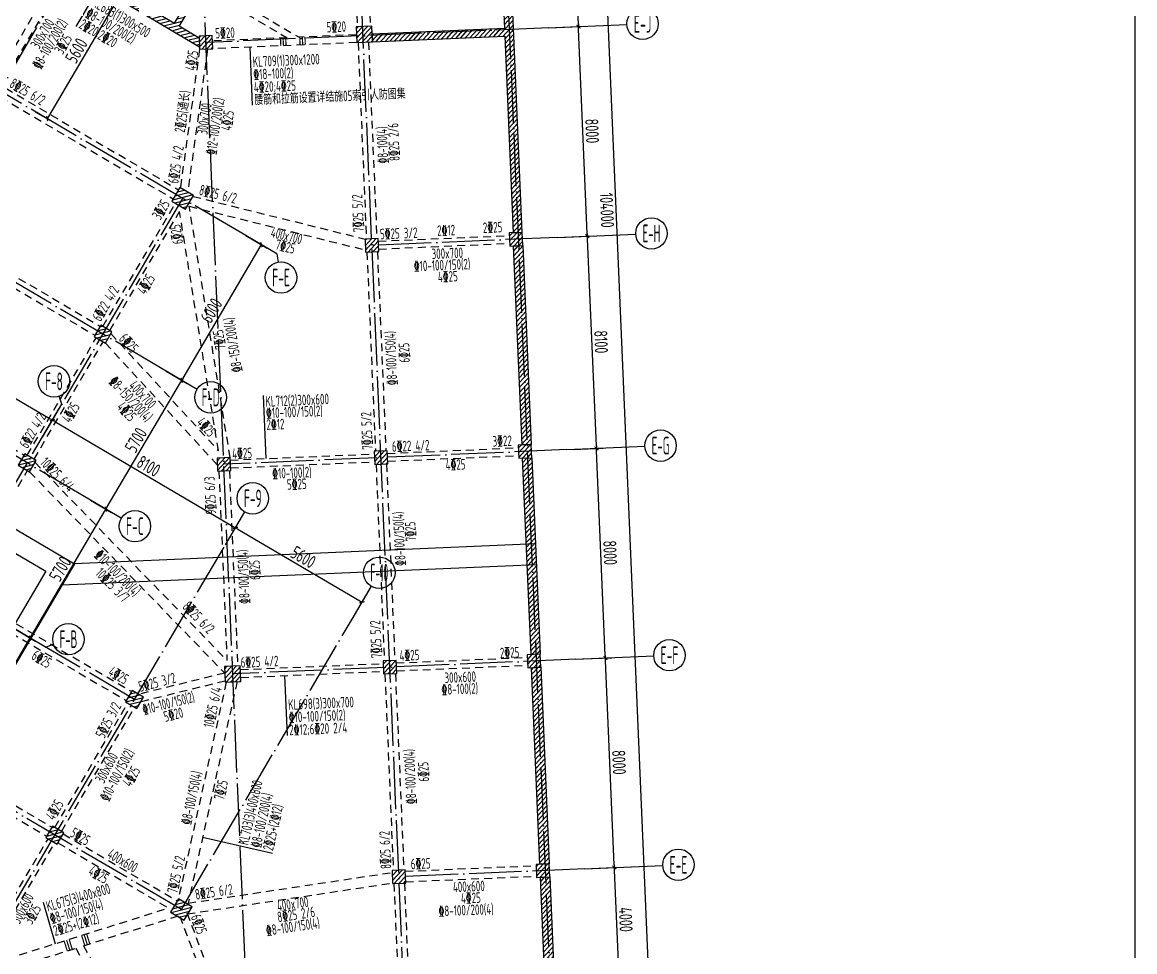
# Model space of a CAD drawing. Header units: millimetres. Extents: x 64473 to 386235, y 427387 to 703525.
# Drawn here: x 343792 to 386235, y 548399 to 583845 of the extents above; entities that cross this region are included whole.
import ezdxf
from ezdxf.enums import TextEntityAlignment as Align

# ---------------------------------------------------------------- set-up
doc = ezdxf.new("R2010")
doc.units = ezdxf.units.MM
doc.header["$LTSCALE"] = 100
doc.header["$PDMODE"] = 35
doc.header["$PDSIZE"] = 200
doc.linetypes.add('3', pattern=[5, 3, -2])
doc.linetypes.add('DOTE', pattern=[2.42, 2, -0.2, 0.02, -0.2])
for name, color, linetype in [('B-TEXT', 7, 'Continuous'), ('COLU', 7, 'Continuous'), ('h斜线-墙', 7, 'Continuous'), ('h斜线-柱', 7, 'Continuous'), ('L-AXIS', 3, 'Continuous'), ('L-dote', 253, 'DOTE'), ('L-箍筋', 1, 'Continuous'), ('WALL', 3, 'Continuous'), ('垂直标注', 31, 'Continuous'), ('垂直钢筋', 27, 'Continuous'), ('梁虚线', 4, '3'), ('水平标注', 2, 'Continuous'), ('水平钢筋', 30, 'Continuous')]:
    doc.layers.add(name, color=color, linetype=linetype)
doc.styles.add('_TCH_AXIS', font='tssdeng.shx', dxfattribs={"width": 0.7, "bigfont": 'tssdchn.shx'})
doc.styles.add('COMPLEX', font='tssdeng.shx', dxfattribs={"width": 0.7, "bigfont": 'tssdchn.shx'})
doc.styles.get("Standard").update_dxf_attribs({"font": 'tssdeng.shx', "width": 0.7, "bigfont": 'tssdchn.shx'})
doc.styles.add('TSSD_Dimension', font='Tssdeng.shx', dxfattribs={"width": 0.7, "bigfont": 'tssdchn.shx'})
doc.dimstyles.new('TSSD_100_100$0', dxfattribs={"dimtxt": 300, "dimasz": 100, "dimexe": 250, "dimexo": 250, "dimgap": 100, "dimtad": 1, "dimdec": 0, "dimzin": 0, "dimdsep": 46, "dimtxsty": 'TSSD_Dimension', "dimblk": '_tsdbk', "dimblk1": '_tsdbk', "dimblk2": '_tsdbk', "dimsah": 1, "dimcen": 0, "dimclrt": 7, "dimadec": 0, "dimazin": 0, "dimtfac": 1, "dimtdec": 0, "dimtix": 1, "dimtmove": 2, "dimatfit": 3, "dimldrblk": '_tsdbk', "dimfxl": 1, "dimtolj": 1, "dimtzin": 0, "dimarcsym": 0})
pattern_1 = [(47.443985, (-467527.32, -323147.44), (-93.550296, 85.891456), [])]
pattern_2 = [(14.545372, (-467527.32, -323147.44), (-31.895617, 122.929531), [])]
pattern_3 = [(47.443985, (8572.51, -7581.39), (-93.550296, 85.891456), [])]

# ---------------------------------------------------------------- blocks, each defined once
blk = doc.blocks.new('_tsdbk')
blk.add_line((-1, 0), (0, 0))
at = {"const_width": 0.5}
blk.add_lwpolyline([(-0.7, -0.7), (0.7, 0.7)], dxfattribs=at)
blk = doc.blocks.new('*D387')
at = {"layer": 'Defpoints', "color": 0}
for p in [(362000, 627792), (364263, 627889), (366434, 523887)]:
    blk.add_point(p, dxfattribs=at)
at = {"layer": 'L-AXIS', "color": 0, "lineweight": -2}
for p, q in [((362249, 627803), (364513, 627899)), ((368694, 524083), (364267, 627789)), ((366684, 523897), (368948, 523994))]:
    blk.add_line(p, q, dxfattribs=at)
at = {"layer": 'L-AXIS', "color": 0, "lineweight": -2, "xscale": 100, "yscale": 100, "zscale": 100}
for p, rotation in [((364263, 627889), 92.44398534789069), ((368698, 523983), 272.4439853478907)]:
    blk.add_blockref('_tsdbk', p, dxfattribs=dict(at, rotation=rotation))
at = {"layer": 'L-AXIS', "color": 7, "insert": (366099, 576677), "char_height": 500, "attachment_point": 5, "rotation": 272.444, "style": 'TSSD_Dimension'}
blk.add_mtext('\\A1;104000', dxfattribs=at)
blk = doc.blocks.new('*D388')
at = {"layer": 'Defpoints', "color": 0}
for p in [(363884, 583632), (365012, 583680), (364226, 575640)]:
    blk.add_point(p, dxfattribs=at)
at = {"layer": 'L-AXIS', "color": 0, "lineweight": -2}
for p, q in [((364134, 583643), (365262, 583691)), ((365349, 575788), (365017, 583581)), ((364475, 575650), (365603, 575698))]:
    blk.add_line(p, q, dxfattribs=at)
at = {"layer": 'L-AXIS', "color": 0, "lineweight": -2, "xscale": 100, "yscale": 100, "zscale": 100}
for p, rotation in [((365012, 583680), 92.44398534789069), ((365353, 575688), 272.4439853478907)]:
    blk.add_blockref('_tsdbk', p, dxfattribs=dict(at, rotation=rotation))
at = {"layer": 'L-AXIS', "color": 7, "insert": (365533, 579699), "char_height": 500, "attachment_point": 5, "rotation": 272.444, "style": 'TSSD_Dimension'}
blk.add_mtext('\\A1;8000', dxfattribs=at)
blk = doc.blocks.new('_AXISO')
blk.add_circle((0, 0), 0.5)
at = {"layer": 'B-TEXT', "style": 'COMPLEX', "width": 1.450893}
blk.add_attdef('A', text='', height=0.56, dxfattribs=at).set_placement((0.249375, -0.28), (0.749375, -0.28), align=Align.FIT)
blk = doc.blocks.new('*D507')
at = {"layer": 'Defpoints', "color": 0}
for p in [(365253, 551562), (366381, 551610), (365424, 547565)]:
    blk.add_point(p, dxfattribs=at)
at = {"layer": 'L-AXIS', "color": 0, "lineweight": -2}
for p, q in [((365503, 551572), (366631, 551620)), ((366547, 547713), (366385, 551510)), ((365674, 547576), (366801, 547624))]:
    blk.add_line(p, q, dxfattribs=at)
at = {"layer": 'L-AXIS', "color": 0, "lineweight": -2, "xscale": 100, "yscale": 100, "zscale": 100}
for p, rotation in [((366381, 551610), 92.44398534789069), ((366552, 547613), 272.4439853478907)]:
    blk.add_blockref('_tsdbk', p, dxfattribs=dict(at, rotation=rotation))
at = {"layer": 'L-AXIS', "color": 7, "insert": (366816, 549626), "char_height": 500, "attachment_point": 5, "rotation": 272.444, "style": 'TSSD_Dimension'}
blk.add_mtext('\\A1;4000', dxfattribs=at)
blk = doc.blocks.new('*D510')
at = {"layer": 'Defpoints', "color": 0}
for p in [(351545, 563919), (356752, 561726), (356373, 561081)]:
    blk.add_point(p, dxfattribs=at)
at = {"layer": 'L-AXIS', "color": 0, "lineweight": -2}
for p, q in [((351672, 564135), (352051, 564780)), ((352011, 564514), (356666, 561777)), ((356500, 561296), (356879, 561942))]:
    blk.add_line(p, q, dxfattribs=at)
at = {"layer": 'L-AXIS', "color": 0, "lineweight": -2, "xscale": 100, "yscale": 100, "zscale": 100}
for p, rotation in [((351925, 564564), 149.5453717276141), ((356752, 561726), 329.5453717276141)]:
    blk.add_blockref('_tsdbk', p, dxfattribs=dict(at, rotation=rotation))
at = {"layer": 'L-AXIS', "color": 7, "insert": (354516, 563447), "char_height": 500, "attachment_point": 5, "rotation": 329.5454, "style": 'TSSD_Dimension'}
blk.add_mtext('\\A1;5600', dxfattribs=at)
blk = doc.blocks.new('*D511')
at = {"layer": 'Defpoints', "color": 0}
for p in [(344563, 568025), (351925, 564564), (351545, 563919)]:
    blk.add_point(p, dxfattribs=at)
at = {"layer": 'L-AXIS', "color": 0, "lineweight": -2}
for p, q in [((344690, 568240), (345069, 568885)), ((345029, 568619), (351839, 564615)), ((351672, 564135), (352051, 564780))]:
    blk.add_line(p, q, dxfattribs=at)
at = {"layer": 'L-AXIS', "color": 0, "lineweight": -2, "xscale": 100, "yscale": 100, "zscale": 100}
for p, rotation in [((344942, 568670), 149.5453717276141), ((351925, 564564), 329.5453717276141)]:
    blk.add_blockref('_tsdbk', p, dxfattribs=dict(at, rotation=rotation))
at = {"layer": 'L-AXIS', "color": 7, "insert": (348611, 566919), "char_height": 500, "attachment_point": 5, "rotation": 329.5454, "style": 'TSSD_Dimension'}
blk.add_mtext('\\A1;8100', dxfattribs=at)
blk = doc.blocks.new('*D512')
at = {"layer": 'Defpoints', "color": 0}
for p in [(352108, 575836), (352915, 575362), (349067, 570664)]:
    blk.add_point(p, dxfattribs=at)
at = {"layer": 'L-AXIS', "color": 0, "lineweight": -2}
for p, q in [((352324, 575710), (353131, 575235)), ((349925, 570276), (352864, 575276)), ((349283, 570538), (350089, 570063))]:
    blk.add_line(p, q, dxfattribs=at)
at = {"layer": 'L-AXIS', "color": 0, "lineweight": -2, "xscale": 100, "yscale": 100, "zscale": 100}
for p, rotation in [((352915, 575362), 59.54537173674475), ((349874, 570190), 239.5453717367448)]:
    blk.add_blockref('_tsdbk', p, dxfattribs=dict(at, rotation=rotation))
at = {"layer": 'L-AXIS', "color": 7, "insert": (351006, 572850), "char_height": 500, "attachment_point": 5, "rotation": 59.5454, "style": 'TSSD_Dimension'}
blk.add_mtext('\\A1;6000', dxfattribs=at)
blk = doc.blocks.new('*D513')
at = {"layer": 'Defpoints', "color": 0}
for p in [(346178, 565751), (346985, 565276), (343289, 560837)]:
    blk.add_point(p, dxfattribs=at)
at = {"layer": 'L-AXIS', "color": 0, "lineweight": -2}
for p, q in [((346394, 565624), (347200, 565150)), ((344146, 560449), (346934, 565190)), ((343505, 560710), (344311, 560236))]:
    blk.add_line(p, q, dxfattribs=at)
at = {"layer": 'L-AXIS', "color": 0, "lineweight": -2, "xscale": 100, "yscale": 100, "zscale": 100}
for p, rotation in [((346985, 565276), 59.54537173674475), ((344096, 560363), 239.5453717367448)]:
    blk.add_blockref('_tsdbk', p, dxfattribs=dict(at, rotation=rotation))
at = {"layer": 'L-AXIS', "color": 7, "insert": (345239, 562997), "char_height": 500, "attachment_point": 5, "rotation": 59.5454, "style": 'TSSD_Dimension'}
blk.add_mtext('\\A1;5700', dxfattribs=at)
blk = doc.blocks.new('*D514')
at = {"layer": 'Defpoints', "color": 0}
for p in [(343289, 560837), (344096, 560363), (340248, 555665)]:
    blk.add_point(p, dxfattribs=at)
at = {"layer": 'L-AXIS', "color": 0, "lineweight": -2}
for p, q in [((343505, 560710), (344311, 560236)), ((341105, 555277), (344045, 560277)), ((340464, 555538), (341270, 555064))]:
    blk.add_line(p, q, dxfattribs=at)
at = {"layer": 'L-AXIS', "color": 0, "lineweight": -2, "xscale": 100, "yscale": 100, "zscale": 100}
for p, rotation in [((344096, 560363), 59.54537173674475), ((341055, 555191), 239.5453717367448)]:
    blk.add_blockref('_tsdbk', p, dxfattribs=dict(at, rotation=rotation))
at = {"layer": 'L-AXIS', "color": 7, "insert": (342274, 557954), "char_height": 500, "attachment_point": 5, "rotation": 59.5454, "style": 'TSSD_Dimension'}
blk.add_mtext('\\A1;6000', dxfattribs=at)
blk = doc.blocks.new('*D521')
at = {"layer": 'Defpoints', "color": 0}
for p in [(337581, 572130), (344942, 568670), (344563, 568025)]:
    blk.add_point(p, dxfattribs=at)
at = {"layer": 'L-AXIS', "color": 0, "lineweight": -2}
for p, q in [((337707, 572346), (338087, 572991)), ((338046, 572725), (344856, 568721)), ((344690, 568240), (345069, 568885))]:
    blk.add_line(p, q, dxfattribs=at)
at = {"layer": 'L-AXIS', "color": 0, "lineweight": -2, "xscale": 100, "yscale": 100, "zscale": 100}
for p, rotation in [((337960, 572776), 149.5453717276141), ((344942, 568670), 329.5453717276141)]:
    blk.add_blockref('_tsdbk', p, dxfattribs=dict(at, rotation=rotation))
at = {"layer": 'L-AXIS', "color": 7, "insert": (341628, 571024), "char_height": 500, "attachment_point": 5, "rotation": 329.5454, "style": 'TSSD_Dimension'}
blk.add_mtext('\\A1;8100', dxfattribs=at)
blk = doc.blocks.new('*D522')
at = {"layer": 'Defpoints', "color": 0}
for p in [(349067, 570664), (349874, 570190), (346178, 565751)]:
    blk.add_point(p, dxfattribs=at)
at = {"layer": 'L-AXIS', "color": 0, "lineweight": -2}
for p, q in [((349283, 570538), (350089, 570063)), ((347036, 565363), (349823, 570104)), ((346394, 565624), (347200, 565150))]:
    blk.add_line(p, q, dxfattribs=at)
at = {"layer": 'L-AXIS', "color": 0, "lineweight": -2, "xscale": 100, "yscale": 100, "zscale": 100}
for p, rotation in [((349874, 570190), 59.54537173674475), ((346985, 565276), 239.5453717367448)]:
    blk.add_blockref('_tsdbk', p, dxfattribs=dict(at, rotation=rotation))
at = {"layer": 'L-AXIS', "color": 7, "insert": (348128, 567911), "char_height": 500, "attachment_point": 5, "rotation": 59.5454, "style": 'TSSD_Dimension'}
blk.add_mtext('\\A1;5700', dxfattribs=at)
blk = doc.blocks.new('*D523')
at = {"layer": 'Defpoints', "color": 0}
for p in [(364571, 567547), (365699, 567595), (364912, 559554)]:
    blk.add_point(p, dxfattribs=at)
at = {"layer": 'L-AXIS', "color": 0, "lineweight": -2}
for p, q in [((364821, 567558), (365949, 567606)), ((366036, 559702), (365703, 567495)), ((365162, 559565), (366290, 559613))]:
    blk.add_line(p, q, dxfattribs=at)
at = {"layer": 'L-AXIS', "color": 0, "lineweight": -2, "xscale": 100, "yscale": 100, "zscale": 100}
for p, rotation in [((365699, 567595), 92.44398534789069), ((366040, 559602), 272.4439853478907)]:
    blk.add_blockref('_tsdbk', p, dxfattribs=dict(at, rotation=rotation))
at = {"layer": 'L-AXIS', "color": 7, "insert": (366219, 563614), "char_height": 500, "attachment_point": 5, "rotation": 272.444, "style": 'TSSD_Dimension'}
blk.add_mtext('\\A1;8000', dxfattribs=at)
blk = doc.blocks.new('*D524')
at = {"layer": 'Defpoints', "color": 0}
for p in [(364912, 559554), (366040, 559602), (365253, 551562)]:
    blk.add_point(p, dxfattribs=at)
at = {"layer": 'L-AXIS', "color": 0, "lineweight": -2}
for p, q in [((365162, 559565), (366290, 559613)), ((366377, 551710), (366044, 559502)), ((365503, 551572), (366631, 551620))]:
    blk.add_line(p, q, dxfattribs=at)
at = {"layer": 'L-AXIS', "color": 0, "lineweight": -2, "xscale": 100, "yscale": 100, "zscale": 100}
for p, rotation in [((366040, 559602), 92.44398534789069), ((366381, 551610), 272.4439853478907)]:
    blk.add_blockref('_tsdbk', p, dxfattribs=dict(at, rotation=rotation))
at = {"layer": 'L-AXIS', "color": 7, "insert": (366560, 555621), "char_height": 500, "attachment_point": 5, "rotation": 272.444, "style": 'TSSD_Dimension'}
blk.add_mtext('\\A1;8000', dxfattribs=at)
blk = doc.blocks.new('*D525')
at = {"layer": 'Defpoints', "color": 0}
for p in [(364226, 575640), (365353, 575688), (364571, 567547)]:
    blk.add_point(p, dxfattribs=at)
at = {"layer": 'L-AXIS', "color": 0, "lineweight": -2}
for p, q in [((364475, 575650), (365603, 575698)), ((365695, 567695), (365358, 575588)), ((364821, 567558), (365949, 567606))]:
    blk.add_line(p, q, dxfattribs=at)
at = {"layer": 'L-AXIS', "color": 0, "lineweight": -2, "xscale": 100, "yscale": 100, "zscale": 100}
for p, rotation in [((365353, 575688), 92.44398534789069), ((365699, 567595), 272.4439853478907)]:
    blk.add_blockref('_tsdbk', p, dxfattribs=dict(at, rotation=rotation))
at = {"layer": 'L-AXIS', "color": 7, "insert": (365876, 571656), "char_height": 500, "attachment_point": 5, "rotation": 272.444, "style": 'TSSD_Dimension'}
blk.add_mtext('\\A1;8100', dxfattribs=at)
blk = doc.blocks.new('*D654')
at = {"layer": 'Defpoints', "color": 0}
for p in [(346912, 585388), (344074, 580561), (344739, 580169)]:
    blk.add_point(p, dxfattribs=at)
at = {"layer": 'L-AXIS', "color": 0, "lineweight": -2}
for p, q in [((347527, 584910), (344790, 580255)), ((347128, 585261), (347793, 584870)), ((344289, 580434), (344955, 580043))]:
    blk.add_line(p, q, dxfattribs=at)
at = {"layer": 'L-AXIS', "color": 0, "lineweight": -2, "xscale": 100, "yscale": 100, "zscale": 100}
for p, rotation in [((347578, 584997), 59.54537173674475), ((344739, 580169), 239.5453717367448)]:
    blk.add_blockref('_tsdbk', p, dxfattribs=dict(at, rotation=rotation))
at = {"layer": 'L-AXIS', "color": 7, "insert": (345857, 582760), "char_height": 500, "attachment_point": 5, "rotation": 59.5454, "style": 'TSSD_Dimension'}
blk.add_mtext('\\A1;5600', dxfattribs=at)
blk = doc.blocks.new('*D662')
at = {"layer": 'Defpoints', "color": 0}
for p in [(363539, 591725), (364667, 591773), (363884, 583632)]:
    blk.add_point(p, dxfattribs=at)
at = {"layer": 'L-AXIS', "color": 0, "lineweight": -2}
for p, q in [((363789, 591736), (364917, 591784)), ((365008, 583780), (364671, 591673)), ((364134, 583643), (365262, 583691))]:
    blk.add_line(p, q, dxfattribs=at)
at = {"layer": 'L-AXIS', "color": 0, "lineweight": -2, "xscale": 100, "yscale": 100, "zscale": 100}
for p, rotation in [((364667, 591773), 92.44398534789069), ((365012, 583680), 272.4439853478907)]:
    blk.add_blockref('_tsdbk', p, dxfattribs=dict(at, rotation=rotation))
at = {"layer": 'L-AXIS', "color": 7, "insert": (365189, 587742), "char_height": 500, "attachment_point": 5, "rotation": 272.444, "style": 'TSSD_Dimension'}
blk.add_mtext('\\A1;8100', dxfattribs=at)
blk = doc.blocks.new('后浇带现场')
at = {"color": 6, "lineweight": 30}
for points in [[(821257, 720830), (821257, 688843), (805860, 662656), (825600, 651049), (814026, 631365), (812236, 611185), (845904, 608199)], [(822057, 720830), (822057, 688625), (806955, 662940), (826695, 651333), (814807, 631115), (813104, 611911), (845975, 608996)], [(844284, 652084), (826695, 651333)], [(844318, 651285), (826212, 650512)], [(826290, 650644), (826695, 651333)]]:
    blk.add_lwpolyline(points, dxfattribs=at)

msp = doc.modelspace()

# ---------------------------------------------------------------- hatches: boundary and pattern name
at = {"layer": 'h斜线-墙'}
h = msp.add_hatch(dxfattribs=at)
h.set_pattern_fill('ANSI31', color=256, scale=40, angle=2.44399, style=0)
h.set_pattern_definition(pattern_3)
h.paths.add_polyline_path([(362200.8, 591417.6), (361851.2, 591402.7), (362183.8, 583609.8), (357138.4, 583394.5), (357151.2, 583094.7), (362196.6, 583310.1), (362516.4, 575816.9), (362866.1, 575831.8)])
h = msp.add_hatch(dxfattribs=at)
h.set_pattern_fill('ANSI31', color=256, scale=40, angle=-30.45463, style=0)
h.set_pattern_definition([(14.545372, (8572.51, -7581.39), (-31.895617, 122.929531), [])])
h.paths.add_polyline_path([(349606.5, 583803.9), (350468.2, 585269.3), (350166.5, 585446.7), (350293.2, 585662.2), (350767.3, 585383.4), (349778.9, 583702.5), (350538.3, 583256), (350553.5, 582899), (347902.8, 584457.6), (348156.2, 584888.6), (348414.8, 584736.5), (348313.5, 584564.1)])
h = msp.add_hatch(dxfattribs=at)
h.set_pattern_fill('ANSI31', color=256, scale=40, angle=2.44399, style=0)
h.set_pattern_definition(pattern_3)
h.paths.add_polyline_path([(362537.7, 575317.3), (362887.4, 575332.3), (363211.5, 567739.2), (362861.8, 567724.3)])
h = msp.add_hatch(dxfattribs=at)
h.set_pattern_fill('ANSI31', color=256, scale=40, angle=2.44399, style=0)
h.set_pattern_definition(pattern_3)
h.paths.add_polyline_path([(362883.1, 567224.7), (363232.8, 567239.6), (363552.6, 559746.5), (363202.9, 559731.5)])
h = msp.add_hatch(dxfattribs=at)
h.set_pattern_fill('ANSI31', color=256, scale=40, angle=2.44399, style=0)
h.set_pattern_definition(pattern_3)
h.paths.add_polyline_path([(363224.3, 559232), (363573.9, 559246.9), (363893.8, 551753.7), (363544.1, 551738.8)])
h = msp.add_hatch(dxfattribs=at)
h.set_pattern_fill('ANSI31', color=256, scale=40, angle=2.44399, style=0)
h.set_pattern_definition(pattern_3)
h.paths.add_polyline_path([(363565.4, 551239.3), (363915.1, 551254.2), (364234.9, 543761), (363885.2, 543746.1)])
at = {"layer": 'h斜线-柱'}
h = msp.add_hatch(dxfattribs=at)
h.set_pattern_fill('ANSI31', color=256, scale=40, angle=2.44399, style=0)
h.set_pattern_definition(pattern_1)
h.paths.add_polyline_path([(356551.7, 583069.1), (357151.2, 583094.7), (357125.6, 583694.2), (356526.1, 583668.6)])
h = msp.add_hatch(dxfattribs=at)
h.set_pattern_fill('ANSI31', color=256, scale=40, angle=2.44399, style=0)
h.set_pattern_definition(pattern_1)
h.paths.add_polyline_path([(350557.2, 582813.3), (351056.7, 582834.6), (351035.4, 583334.1), (350535.8, 583312.8)])
h = msp.add_hatch(dxfattribs=at)
h.set_pattern_fill('ANSI31', color=256, scale=40, angle=-30.45463, style=0)
h.paths.add_polyline_path([(349503.9, 577019.9), (350021.1, 576715.8), (350325.2, 577233), (349808, 577537.1)])
h = msp.add_hatch(dxfattribs=at)
h.set_pattern_fill('ANSI31', color=256, scale=40, angle=2.44399, style=0)
h.set_pattern_definition(pattern_1)
h.paths.add_polyline_path([(356892.8, 575076.4), (357392.4, 575097.7), (357371.1, 575597.3), (356871.5, 575576)])
h = msp.add_hatch(dxfattribs=at)
h.set_pattern_fill('ANSI31', color=256, scale=40, angle=2.44399, style=0)
h.set_pattern_definition(pattern_1)
h.paths.add_polyline_path([(362387.8, 575310.9), (362887.4, 575332.3), (362866.1, 575831.8), (362366.5, 575810.5)])
h = msp.add_hatch(dxfattribs=at)
h.set_pattern_fill('ANSI31', color=256, scale=40, angle=-30.45463, style=0)
h.set_pattern_definition(pattern_2)
h.paths.add_polyline_path([(346531.2, 571865.5), (346962.2, 571612.1), (347215.6, 572043.1), (346784.6, 572296.5)])
h = msp.add_hatch(dxfattribs=at)
h.set_pattern_fill('ANSI31', color=256, scale=40, angle=2.44399, style=0)
h.set_pattern_definition(pattern_1)
h.paths.add_polyline_path([(357238.3, 566983.8), (357737.8, 567005.1), (357716.5, 567504.6), (357216.9, 567483.3)])
h = msp.add_hatch(dxfattribs=at)
h.set_pattern_fill('ANSI31', color=256, scale=40, angle=2.44399, style=0)
h.set_pattern_definition(pattern_1)
h.paths.add_polyline_path([(362733.2, 567218.3), (363232.8, 567239.6), (363211.5, 567739.2), (362711.9, 567717.9)])
h = msp.add_hatch(dxfattribs=at)
h.set_pattern_fill('ANSI31', color=256, scale=40, angle=-30.45463, style=0)
h.set_pattern_definition(pattern_2)
h.paths.add_polyline_path([(343642.1, 566951.9), (344073.1, 566698.5), (344326.5, 567129.5), (343895.5, 567382.9)])
h = msp.add_hatch(dxfattribs=at)
h.set_pattern_fill('ANSI31', color=256, scale=40, angle=2.44399, style=0)
h.set_pattern_definition(pattern_1)
h.paths.add_polyline_path([(351243.7, 566727.9), (351743.3, 566749.2), (351721.9, 567248.8), (351222.4, 567227.5)])
h = msp.add_hatch(dxfattribs=at)
h.set_pattern_fill('ANSI31', color=256, scale=40, angle=2.44399, style=0)
h.set_pattern_definition(pattern_1)
h.paths.add_polyline_path([(357579.4, 558991.1), (358078.9, 559012.4), (358057.6, 559511.9), (357558.1, 559490.6)])
h = msp.add_hatch(dxfattribs=at)
h.set_pattern_fill('ANSI31', color=256, scale=40, angle=2.44399, style=0)
h.set_pattern_definition(pattern_1)
h.paths.add_polyline_path([(363074.4, 559225.6), (363573.9, 559246.9), (363552.6, 559746.5), (363053.1, 559725.1)])
h = msp.add_hatch(dxfattribs=at)
h.set_pattern_fill('ANSI31', color=256, scale=40, angle=2.44399, style=0)
h.paths.add_polyline_path([(351537, 558683.1), (352136.5, 558708.7), (352110.9, 559308.2), (351511.4, 559282.6)])
h = msp.add_hatch(dxfattribs=at)
h.set_pattern_fill('ANSI31', color=256, scale=40, angle=-30.45463, style=0)
h.set_pattern_definition(pattern_2)
h.paths.add_polyline_path([(347735.5, 557932.8), (348166.5, 557679.4), (348419.9, 558110.4), (347988.9, 558363.8)])
h = msp.add_hatch(dxfattribs=at)
h.set_pattern_fill('ANSI31', color=256, scale=40, angle=-30.45463, style=0)
h.set_pattern_definition(pattern_2)
h.paths.add_polyline_path([(344694.3, 552760.6), (345125.4, 552507.2), (345378.8, 552938.2), (344947.8, 553191.6)])
h = msp.add_hatch(dxfattribs=at)
h.set_pattern_fill('ANSI31', color=256, scale=40, angle=2.44399, style=0)
h.set_pattern_definition(pattern_1)
h.paths.add_polyline_path([(357920.5, 550998.3), (358420.1, 551019.7), (358398.8, 551519.2), (357899.2, 551497.9)])
h = msp.add_hatch(dxfattribs=at)
h.set_pattern_fill('ANSI31', color=256, scale=40, angle=2.44399, style=0)
h.set_pattern_definition(pattern_1)
h.paths.add_polyline_path([(363415.5, 551232.9), (363915.1, 551254.2), (363893.8, 551753.7), (363394.2, 551732.4)])
h = msp.add_hatch(dxfattribs=at)
h.set_pattern_fill('ANSI31', color=256, scale=40, angle=-30.45463, style=0)
h.paths.add_polyline_path([(349453.3, 549904.5), (349970.5, 549600.3), (350274.6, 550117.6), (349757.4, 550421.7)])

# ---------------------------------------------------------------- linework, layer by layer
at = {"layer": 'COLU'}
for points in [[(356551.7, 583069.1), (357151.2, 583094.7), (357125.6, 583694.2), (356526.1, 583668.6)], [(350557.2, 582813.3), (351056.7, 582834.6), (351035.4, 583334.1), (350535.8, 583312.8)], [(349503.9, 577019.9), (350021.1, 576715.8), (350325.2, 577233), (349808, 577537.1)], [(356892.8, 575076.4), (357392.4, 575097.7), (357371.1, 575597.3), (356871.5, 575576)], [(362387.8, 575310.9), (362887.4, 575332.3), (362866.1, 575831.8), (362366.5, 575810.5)], [(346531.2, 571865.5), (346962.2, 571612.1), (347215.6, 572043.1), (346784.6, 572296.5)], [(357238.3, 566983.8), (357737.8, 567005.1), (357716.5, 567504.6), (357216.9, 567483.3)], [(362733.2, 567218.3), (363232.8, 567239.6), (363211.5, 567739.2), (362711.9, 567717.9)], [(343642.1, 566951.9), (344073.1, 566698.5), (344326.5, 567129.5), (343895.5, 567382.9)], [(351243.7, 566727.9), (351743.3, 566749.2), (351721.9, 567248.8), (351222.4, 567227.5)], [(357579.4, 558991.1), (358078.9, 559012.4), (358057.6, 559511.9), (357558.1, 559490.6)], [(363074.4, 559225.6), (363573.9, 559246.9), (363552.6, 559746.5), (363053.1, 559725.1)], [(351537, 558683.1), (352136.5, 558708.7), (352110.9, 559308.2), (351511.4, 559282.6)], [(347735.5, 557932.8), (348166.5, 557679.4), (348419.9, 558110.4), (347988.9, 558363.8)], [(344694.3, 552760.6), (345125.4, 552507.2), (345378.8, 552938.2), (344947.8, 553191.6)], [(357920.5, 550998.3), (358420.1, 551019.7), (358398.8, 551519.2), (357899.2, 551497.9)], [(363415.5, 551232.9), (363915.1, 551254.2), (363893.8, 551753.7), (363394.2, 551732.4)], [(349453.3, 549904.5), (349970.5, 549600.3), (350274.6, 550117.6), (349757.4, 550421.7)]]:
    msp.add_lwpolyline(points, close=True, dxfattribs=at)
at = {"layer": 'L-AXIS'}
for p, q in [((363884.4, 583632.3), (366857.1, 583759.2)), ((353501.7, 575017.3), (352108.5, 575836.5)), ((364225.5, 575639.6), (367198.2, 575766.5)), ((353501.7, 575017.3), (353558.4, 574700.4)), ((350460.6, 569845.1), (349067.3, 570664.3)), ((344563, 568024.9), (345299.9, 569278.2)), ((345299.9, 569278.2), (345195.4, 569582.7)), ((364570.9, 567547), (367543.6, 567673.9)), ((347571.5, 564931.5), (346178.3, 565750.7)), ((351545.4, 563919.3), (352282.4, 565172.7)), ((356372.8, 561080.9), (357109.8, 562334.3)), ((344682.4, 560018), (343289.2, 560837.1)), ((344682.4, 560018), (344986.9, 560122.5)), ((364912, 559554.3), (367884.8, 559681.1)), ((365253.2, 551561.5), (368225.9, 551688.4))]:
    msp.add_line(p, q, dxfattribs=at)
msp.add_lwpolyline([(156734.8, 703525.4), (386234.8, 703525.4), (386234.8, 467498.7), (156734.8, 467498.7)], close=True, dxfattribs=at)
at = {"layer": 'L-dote', "ltscale": 10}
for p, q in [((365014.1, 521988.1), (360190.8, 634994.7)), ((353325.8, 523809), (348744, 631156.5)), ((359391.3, 522402.2), (354785.6, 630310.2)), ((352108.5, 575836.5), (308019.8, 601759.7)), ((349067.3, 570664.3), (311961.2, 592481.9)), ((331071.7, 561060.5), (348431.5, 590585)), ((346178.3, 565750.7), (306646.2, 588994.7)), ((363884.4, 583632.3), (350796.3, 583073.7)), ((348077.7, 558021.6), (313165.4, 578549.3)), ((349863.9, 550011), (303141.9, 577482.6)), ((338054.1, 556954.9), (349914.5, 577126.5)), ((364225.5, 575639.6), (357132, 575336.8)), ((364570.9, 567547), (351482.8, 566988.4)), ((341894.1, 547504.8), (351545.4, 563919.3)), ((349863.9, 550011), (356372.8, 561080.9)), ((364912, 559554.3), (351824, 558995.6)), ((365253.2, 551561.5), (358159.6, 551258.8))]:
    msp.add_line(p, q, dxfattribs=at)
at = {"layer": 'L-箍筋', "const_width": 44.9}
for points in [[(353643.7, 583245.3), (353656.5, 582945.6)], [(353743.6, 583249.6), (353756.4, 582949.8)], [(353843.5, 583253.8), (353856.3, 582954.1)], [(354378.4, 583276.7), (354391.2, 582976.9)], [(354478.3, 583280.9), (354491.1, 582981.2)], [(354578.2, 583285.2), (354591, 582985.5)], [(345388.8, 548813.4), (345508.8, 548431.9)], [(345484.2, 548843.4), (345604.2, 548461.9)], [(345579.6, 548873.4), (345699.6, 548491.8)], [(346056.6, 549023.4), (346176.6, 548641.8)], [(346152, 549053.4), (346272, 548671.8)], [(346247.4, 549083.4), (346367.4, 548701.8)]]:
    msp.add_lwpolyline(points, dxfattribs=at)
at = {"layer": 'WALL'}
for points in [[(362200.8, 591417.6), (361851.2, 591402.7), (362183.8, 583609.8), (357138.4, 583394.5), (357151.2, 583094.7), (362196.6, 583310.1), (362516.4, 575816.9), (362866.1, 575831.8)], [(362537.7, 575317.3), (362887.4, 575332.3), (363211.5, 567739.2), (362861.8, 567724.3)], [(362883.1, 567224.7), (363232.8, 567239.6), (363552.6, 559746.5), (363202.9, 559731.5)], [(363224.3, 559232), (363573.9, 559246.9), (363893.8, 551753.7), (363544.1, 551738.8)], [(363565.4, 551239.3), (363915.1, 551254.2), (364234.9, 543761), (363885.2, 543746.1)]]:
    msp.add_lwpolyline(points, close=True, dxfattribs=at)
msp.add_lwpolyline([(349606.5, 583803.9), (350468.2, 585269.3), (350166.5, 585446.7), (350293.2, 585662.2), (350767.3, 585383.4), (349778.9, 583702.5), (350538.3, 583256), (350553.5, 582899), (347902.8, 584457.6), (348156.2, 584888.6), (348414.8, 584736.5), (348313.5, 584564.1), (349606.5, 583803.9)], dxfattribs=at)
at = {"layer": '垂直标注'}
msp.add_line((353335.4, 552150.6), (350673.9, 552755.4), dxfattribs=at)
at = {"layer": '梁虚线'}
for p, q in [((356258.4, 591113.9), (356576.1, 583670.7)), ((356758, 591132.9), (357075.7, 583689.7)), ((342756, 581623), (345316.6, 585978)), ((343015.8, 581473), (345576.4, 585828)), ((350767.3, 585383.4), (354352.3, 583275.5)), ((350640.6, 585167.9), (353892.4, 583255.9)), ((353892.4, 583255.9), (351044.3, 583134.3)), ((356539.3, 583368.9), (354352.3, 583275.5)), ((350557.2, 582813.3), (349821.8, 577529)), ((350861.5, 582824), (350101.8, 577364.4)), ((356551.7, 583069.1), (351054.8, 582834.5)), ((356601.7, 583071.3), (356921.4, 575579.7)), ((357001.4, 583086.8), (357321.2, 575593.6)), ((343160.5, 581329.7), (349757.3, 577450.9)), ((342960.5, 580983.3), (349554.6, 577106.1)), ((346870.2, 572244.8), (349633.2, 576943.9)), ((350164.8, 576825.9), (356889.5, 575159.4)), ((351721.9, 567248.8), (350164.8, 576825.9)), ((350307.4, 577202.7), (356871.5, 575576)), ((347130, 572094.8), (349792.6, 576623.1)), ((351274.2, 567509.9), (349792.6, 576623.1)), ((340206.5, 576106.3), (346757.9, 572254.2)), ((340006.5, 575759.9), (346557.9, 571907.8)), ((357376.5, 575497.4), (362371.9, 575710.6)), ((357387, 575197.6), (362382.4, 575410.8)), ((356942.7, 575080.1), (357266.8, 567487)), ((357342.5, 575094), (357666.6, 567501)), ((343981.1, 567331.2), (346616.8, 571813.8)), ((347174.2, 571972.5), (351274.2, 567509.9)), ((344240.9, 567181.2), (346874.1, 571659.5)), ((346962.2, 571612.1), (351233.6, 566962.9)), ((337317.4, 571192.7), (343868.8, 567340.6)), ((357721.9, 567404.8), (362717.3, 567618)), ((344283.4, 567056.2), (351602.3, 559510.6)), ((351727.4, 567148.9), (357222.3, 567383.5)), ((351737.8, 566849.1), (357232.8, 567083.6)), ((357732.4, 567105), (362727.8, 567318.2)), ((341351.9, 562267.6), (343987.5, 566750.2)), ((344073.1, 566698.5), (351514.3, 559026.8)), ((351293.6, 566731.6), (351601.8, 559510.2)), ((351693.4, 566745.6), (352011, 559303.9)), ((357288.1, 566987.5), (357608, 559494.3)), ((357687.9, 567001.4), (358007.7, 559508.3)), ((341410.8, 562173.6), (347962.2, 558321.5)), ((341210.7, 561827.2), (347762.2, 557975.1)), ((358063, 559412.1), (363058.5, 559625.3)), ((351514.3, 559026.8), (348237.3, 558218.1)), ((352117.3, 559158.3), (357563.5, 559390.7)), ((352130.1, 558858.6), (357574, 559090.9)), ((357629.3, 558994.7), (357949.1, 551501.6)), ((358029, 559008.7), (358348.9, 551515.5)), ((358073.5, 559112.2), (363069, 559325.5)), ((351535.3, 558723), (348312.1, 557927.5)), ((351573.7, 558684.7), (349727.4, 550323.3)), ((351987.2, 558702.3), (350121.2, 550252)), ((345033.4, 553139.9), (347821.1, 557881.1)), ((345293.2, 552989.9), (348080.9, 557731.1)), ((338369.6, 557001.4), (344921.1, 553149.3)), ((338169.6, 556655), (344721.1, 552802.9)), ((341916.8, 547839.5), (344779.9, 552708.9)), ((345352.1, 552895.9), (349727.4, 550323.3)), ((342258.8, 547829.2), (345039.8, 552558.9)), ((345152.1, 552549.5), (349374.5, 550066.8)), ((350121.2, 550252), (357903.8, 551422.5)), ((358402.4, 551469.3), (363397.9, 551682.5)), ((350087.9, 549842.4), (357917.8, 551020.1)), ((357970.4, 551002), (358124.5, 547391.6)), ((358370.2, 551016), (358690, 543522.8)), ((358416.4, 551069.5), (363411.8, 551282.8)), ((342258.8, 547829.2), (349374.5, 550066.8)), ((346126.3, 548626), (349775.3, 549773.5)), ((349798.2, 549760.3), (352254.8, 543251.6)), ((350075, 549876.6), (351284.5, 546671.9)), ((342188.1, 547387.6), (345833.6, 548534)), ((345833.6, 548534), (349506.9, 542062.5)), ((346126.3, 548626), (349792.7, 542166.7))]:
    msp.add_line(p, q, dxfattribs=at)
at = {"layer": '水平标注'}
for p, q in [((345853.4, 583688.1), (346716.1, 585155.3)), ((352575.5, 580682.1), (352481, 582895.4)), ((353100.1, 567207.5), (352999.2, 569615.4)), ((353905.9, 556651.3), (353808.6, 558930.2)), ((344583.4, 550287.4), (345047.1, 548703.1))]:
    msp.add_line(p, q, dxfattribs=at)

# ---------------------------------------------------------------- block references
at = {"color": 3, "lineweight": 30}
msp.add_blockref('后浇带现场', (-480910.3, -88135.4), dxfattribs=at)
at = {"layer": 'L-AXIS'}
ref = msp.add_blockref('_AXISO', (367456.5, 583784.8), dxfattribs=dict(at, xscale=1199.999999999997, yscale=1200, zscale=1200, rotation=359.999645787379))
ref.add_attrib('A', 'E-J', dxfattribs={"color": 7, "height": 678.82, "rotation": 359.99965, "style": '_TCH_AXIS', "width": 0.362069}).set_placement((367117.1, 583445.4), (367795.9, 583445.4), align=Align.FIT)
ref = msp.add_blockref('_AXISO', (367797.7, 575792.1), dxfattribs=dict(at, xscale=1199.999999999997, yscale=1200, zscale=1200, rotation=359.999645787379))
ref.add_attrib('A', 'E-H', dxfattribs={"color": 7, "height": 678.82, "rotation": 359.99965, "style": '_TCH_AXIS', "width": 0.313433}).set_placement((367458.3, 575452.7), (368137.1, 575452.7), align=Align.FIT)
ref = msp.add_blockref('_AXISO', (353664.1, 574109.8), dxfattribs=dict(at, xscale=1199.999999999997, yscale=1200, zscale=1200, rotation=359.999645787379))
ref.add_attrib('A', 'F-E', dxfattribs={"color": 7, "height": 678.82, "rotation": 359.99965, "style": '_TCH_AXIS', "width": 0.33871}).set_placement((353324.7, 573770.3), (354003.5, 573770.3), align=Align.FIT)
ref = msp.add_blockref('_AXISO', (345000.6, 570150.2), dxfattribs=dict(at, xscale=1199.999999999997, yscale=1200, zscale=1200, rotation=359.999645787379))
ref.add_attrib('A', 'F-8', dxfattribs={"color": 7, "height": 678.82, "rotation": 359.99965, "style": '_TCH_AXIS', "width": 0.35}).set_placement((344661.2, 569810.8), (345340, 569810.8), align=Align.FIT)
ref = msp.add_blockref('_AXISO', (350977.8, 569541), dxfattribs=dict(at, xscale=1199.999999999997, yscale=1200, zscale=1200, rotation=359.999645787379))
ref.add_attrib('A', 'F-D', dxfattribs={"color": 7, "height": 678.82, "rotation": 359.99965, "style": '_TCH_AXIS', "width": 0.333333}).set_placement((350638.4, 569201.6), (351317.2, 569201.6), align=Align.FIT)
ref = msp.add_blockref('_AXISO', (368143.1, 567699.4), dxfattribs=dict(at, xscale=1199.999999999997, yscale=1200, zscale=1200, rotation=359.999645787379))
ref.add_attrib('A', 'E-G', dxfattribs={"color": 7, "height": 678.82, "rotation": 359.99965, "style": '_TCH_AXIS', "width": 0.323077}).set_placement((367803.7, 567360), (368482.5, 567360), align=Align.FIT)
ref = msp.add_blockref('_AXISO', (352586.5, 565689.9), dxfattribs=dict(at, xscale=1199.999999999997, yscale=1200, zscale=1200, rotation=359.999645787379))
ref.add_attrib('A', 'F-9', dxfattribs={"color": 7, "height": 678.82, "rotation": 359.99965, "style": '_TCH_AXIS', "width": 0.35}).set_placement((352247.1, 565350.5), (352925.9, 565350.5), align=Align.FIT)
ref = msp.add_blockref('_AXISO', (348088.7, 564627.4), dxfattribs=dict(at, xscale=1199.999999999997, yscale=1200, zscale=1200, rotation=359.999645787379))
ref.add_attrib('A', 'F-C', dxfattribs={"color": 7, "height": 678.82, "rotation": 359.99965, "style": '_TCH_AXIS', "width": 0.344262}).set_placement((347749.3, 564288), (348428.1, 564288), align=Align.FIT)
ref = msp.add_blockref('_AXISO', (357413.9, 562851.5), dxfattribs=dict(at, xscale=1199.999999999997, yscale=1200, zscale=1200, rotation=359.999645787379))
ref.add_attrib('A', 'F-10', dxfattribs={"color": 7, "height": 678.82, "rotation": 359.99965, "style": '_TCH_AXIS', "width": 0.28}).set_placement((357074.5, 562512.1), (357753.3, 562512.1), align=Align.FIT)
ref = msp.add_blockref('_AXISO', (345554.4, 560317.3), dxfattribs=dict(at, xscale=1199.999999999997, yscale=1200, zscale=1200, rotation=359.999645787379))
ref.add_attrib('A', 'F-B', dxfattribs={"color": 7, "height": 678.82, "rotation": 359.99965, "style": '_TCH_AXIS', "width": 0.333333}).set_placement((345215, 559977.9), (345893.8, 559977.9), align=Align.FIT)
ref = msp.add_blockref('_AXISO', (368484.2, 559706.7), dxfattribs=dict(at, xscale=1199.999999999997, yscale=1200, zscale=1200, rotation=359.999645787379))
ref.add_attrib('A', 'E-F', dxfattribs={"color": 7, "height": 678.82, "rotation": 359.99965, "style": '_TCH_AXIS', "width": 0.333333}).set_placement((368144.8, 559367.3), (368823.6, 559367.3), align=Align.FIT)
ref = msp.add_blockref('_AXISO', (368825.4, 551714), dxfattribs=dict(at, xscale=1199.999999999997, yscale=1200, zscale=1200, rotation=359.999645787379))
ref.add_attrib('A', 'E-E', dxfattribs={"color": 7, "height": 678.82, "rotation": 359.99965, "style": '_TCH_AXIS', "width": 0.333333}).set_placement((368485.9, 551374.6), (369164.8, 551374.6), align=Align.FIT)

# ---------------------------------------------------------------- texts
at = {"layer": '垂直标注', "width": 0.65}
for s, height, p in [('KL703(3)400x800', 403, (352414.7, 552442.1)), ('%%1328-100/200(4)', 402, (352883.9, 552335.4)), ('2%%13325+(2%%13212)', 401, (353353.1, 552228.8))]:
    msp.add_text(s, height=height, rotation=77.19789, dxfattribs=at).set_placement(p)
at = {"layer": '垂直钢筋', "color": 0, "width": 0.65}
for s, rotation, p in [('300x700', 59.54555, (344432.3, 582791.6)), ('%%1328-100/200(2)', 59.54555, (344489.7, 582021.1)), ('3%%13325', 59.54555, (345335.9, 582592.1)), ('4%%13325', 81.56687, (350401.2, 581985.2)), ('2%%13325(通长)', 81.56687, (349990, 579623.8)), ('300x700', 81.56687, (350852.2, 579542.8)), ('%%13212-100/200(2)', 81.56687, (351181.6, 578764.8)), ('4%%13325', 81.56687, (351764.6, 579696.7)), ('%%1328-100(4)', 92.4439, (357760.3, 578464.8)), ('8%%13325 2/6', 92.4439, (358196.5, 578564)), ('6%%13325 4/2', 81.56687, (349744.8, 577675.1)), ('7%%13325 5/2', 92.4439, (356826.7, 575857.3)), ('3%%13325', 59.54565, (349065.3, 576280.8)), ('6%%13325', 98.79348, (349931, 575416.7)), ('4%%13325', 59.54557, (348496.9, 573433.5)), ('6%%13322 4/2', 59.54565, (346783.4, 572401.8)), ('%%1328-150/200(4)', 98.79348, (352190.4, 570526.4)), ('6%%13325', 92.44397, (358581.3, 570873.5)), ('%%1328-150/200(4)', 312.86765, (347069.4, 570116.3)), ('400x700', 312.86765, (347823.9, 569950.2)), ('4%%13325', 312.86765, (347373.5, 569141.8)), ('6%%13322 4/2', 59.54547, (343996.9, 567560.2)), ('%%1328-100/150(4)', 92.44403, (352476.4, 561673)), ('%%1328-100/200(4)', 92.4439, (358835.7, 554035.9)), ('300x600', 62.32681, (346905, 554789.6)), ('6%%13325', 92.4439, (359316.2, 554894.8)), ('4%%13325', 59.54537, (347932.7, 554660.9)), ('4%%13325', 59.54537, (345007.3, 553385.5)), ('300x600', 62.32681, (343692.2, 549428.7)), ('3%%13325', 59.54556, (344157.4, 549411.9))]:
    msp.add_text(s, height=400, rotation=rotation, dxfattribs=at).set_placement(p)
at = {"layer": '垂直钢筋', "color": 1, "width": 0.65}
for s, rotation, p in [('6%%13325', 312.86765, (347451.1, 571747.5)), ('7%%13325', 98.79348, (351560.4, 571403.2)), ('%%1328-100/150(4)', 92.44391, (358105.4, 570010)), ('4%%13325', 59.54557, (345623.6, 568539.2)), ('4%%13325', 312.86765, (350414, 568549.8)), ('7%%13325 5/2', 92.44391, (357165.9, 567555.5)), ('10%%13325 6/4', 314.25913, (344446.8, 567017.5)), ('9%%13325 6/3', 92.44403, (351194.3, 565084.7)), ('%%1328-100/150(4)', 92.4439, (358418.9, 563122.5)), ('7%%13325', 92.4439, (358819.2, 564061.5)), ('%%13210-100/200(4)', 314.25913, (346512.7, 563494.3)), ('6%%13325', 92.4439, (352877.6, 562590.5)), ('10%%13325 3/7', 314.25913, (346553.6, 562800.3)), ('8%%13325 6/2', 314.25913, (349872.1, 561523.3)), ('7%%13325 5/2', 92.44391, (357513.3, 559610.7)), ('10%%13325 6/4', 77.69353, (351080.7, 556917)), ('5%%13325 3/2', 62.32681, (346922, 556505.6)), ('%%13210-100/150(2)', 62.32681, (347084, 554095.9)), ('%%1328-100/150(4)', 77.69353, (350222, 553216.4)), ('7%%13325', 77.69353, (351488.7, 554165.3)), ('8%%13325 6/2', 92.44391, (357867, 551565.2)), ('7%%13325 5/2', 77.69353, (349703.9, 550604.1)), ('6%%13325', 290.67798, (350212.7, 549731.1))]:
    msp.add_text(s, height=400, rotation=rotation, dxfattribs=at).set_placement(p)
at = {"layer": '水平标注', "width": 0.65}
for s, height, rotation, p in [('KL683(1)300x500', 403, 329.54532, (346413.2, 584481)), ('%%1328-100/200(2)', 402, 329.54532, (346168, 584064.1)), ('2%%13320;2%%13320', 401, 329.54532, (345922.9, 583647.3)), ('KL709(1)300x1200', 403, 2.44403, (352594.1, 582135)), ('%%13218-100(2)', 402, 2.44403, (352614.8, 581651.9)), ('4%%13320;4%%13325', 401, 2.44403, (352635.4, 581168.7)), ('腰筋和拉筋设置详结施05索引人防图集', 401, 2.44403, (352656, 580685.6)), ('KL712(2)300x600', 403, 2.44416, (353078.3, 569178.4)), ('2%%13212', 401, 2.44416, (353116.5, 568299.2)), ('KL698(3)300x700', 403, 2.44401, (353945, 557618.7)), ('%%13210-100/150(2)', 402, 2.44401, (353965.6, 557136.7)), ('KL675(3)400x800', 403, 16.31343, (344774, 549923.2)), ('%%1328-100/150(4)', 402, 16.31343, (344909.8, 549459.1)), ('2%%13325+(2%%13212)', 401, 16.31343, (345045.6, 548995))]:
    msp.add_text(s, height=height, rotation=rotation, dxfattribs=at).set_placement(p)
at = {"layer": '水平标注', "color": 1, "width": 0.65}
for s, height, rotation, p in [('%%13210-100/150(2)', 402, 2.44416, (353097.4, 568738.8)), ('2%%13212;6%%13320 2/4', 401, 2.44401, (353986.2, 556654.7))]:
    msp.add_text(s, height=height, rotation=rotation, dxfattribs=at).set_placement(p)
at = {"layer": '水平钢筋', "color": 0, "width": 0.65}
for s, rotation, p in [('5%%13320', 2.44394, (351164.7, 583224.6)), ('5%%13320', 2.44394, (355410.9, 583454)), ('8%%13325 6/2', 329.54538, (343268.5, 581388.1)), ('8%%13325 6/2', 346.07392, (350509.7, 577270.2)), ('400x700', 346.07392, (353244.4, 575657.4)), ('5%%13325 3/2', 2.44397, (357447.5, 575564)), ('2%%13212', 2.44397, (359629.1, 575697)), ('2%%13325', 2.44397, (361375.4, 575806.8)), ('300x700', 2.44397, (359418.7, 574808.4)), ('%%13210-100/150(2)', 2.44397, (358738.5, 574338.9)), ('4%%13325', 2.44397, (359656.1, 573935.2)), ('6%%13322 4/2', 2.44397, (357904, 567464.2)), ('4%%13325', 2.44416, (351808.2, 567188.6)), ('4%%13325', 2.44397, (359951.5, 566760.5)), ('5%%13325', 2.44416, (353899.2, 566015.4)), ('6%%13325', 329.5453, (344107.3, 559578)), ('4%%13325', 2.44393, (358193.3, 559490.6)), ('2%%13325', 2.44393, (362023.2, 559590.8)), ('6%%13325 4/2', 2.44401, (352131.7, 559230)), ('4%%13325', 329.5453, (347038.1, 558961.4)), ('5%%13325 3/2', 14.57441, (348292.9, 558306.1)), ('300x600', 2.44393, (359909.9, 558645.1)), ('%%1328-100(2)', 2.44393, (359793.8, 558192.4)), ('5%%13325', 329.54528, (345581.6, 552811.5)), ('400x600', 329.54528, (347000.5, 552009.3)), ('4%%13325', 329.54528, (346276.1, 551359.8)), ('8%%13325 6/2', 8.55368, (350417.8, 550380.2)), ('400x600', 2.44393, (360231.1, 550662)), ('400x700', 8.55368, (353541.9, 549937.6)), ('4%%13325', 2.44393, (360535.4, 550234.6)), ('%%1328-100/200(4)', 2.44393, (359681.2, 549743.4))]:
    msp.add_text(s, height=400, rotation=rotation, dxfattribs=at).set_placement(p)
at = {"layer": '水平钢筋', "color": 1}
for s, rotation, width, p in [('7%%13325', 346.07392, 0.65, (353419.4, 575186.5)), ('3%%13322', 2.44416, 0.65, (361742.5, 567660.5)), ('%%13210-100(2)', 2.44416, 0.65, (353336.4, 566430.6)), ('%%13210-100/150(2)', 14.57441, 0.6, (348439.3, 557428.5)), ('5%%13320', 14.57441, 0.65, (349247.5, 557159.1)), ('6%%13325', 2.44393, 0.65, (358623.1, 551541.2)), ('8%%13325 2/6', 8.55368, 0.65, (353554.8, 549518.3)), ('%%1328-100/150(4)', 8.55368, 0.65, (353120.8, 549002.8))]:
    msp.add_text(s, height=400, rotation=rotation, dxfattribs=dict(at, width=width)).set_placement(p)

# ---------------------------------------------------------------- dimensions: what is measured, and where the dimension line sits
at = {"layer": 'L-AXIS'}
for base, p1, p2, angle, picture, middle in [((364263.1, 627888.7), (366434.4, 523886.7), (361999.6, 627792.1), 92.44399, '*D387', (366098.6, 576676.7)), ((352915.1, 575362.2), (349067.3, 570664.3), (352108.5, 575836.5), 59.54537, '*D512', (351006, 572850.5))]:
    dim = msp.add_linear_dim(base=base, p1=p1, p2=p2, angle=angle, dimstyle='TSSD_100_100$0', override={"dimtxt": 500}, dxfattribs=at)
    dim.commit()
    dim.dimension.update_dxf_attribs({"geometry": picture, "text_midpoint": middle, "dimtype": 160})
for base, p1, p2, angle, picture, middle in [((364666.9, 591773.1), (363884.4, 583632.3), (363539, 591725), 92.44399, '*D662', (365189.3, 587741.7)), ((344739.5, 580169.3), (346912.2, 585388), (344073.8, 580560.7), 59.54537, '*D654', (345857, 582760.4)), ((365012.3, 583680.5), (364225.5, 575639.6), (363884.4, 583632.3), 92.44399, '*D388', (365532.5, 579699)), ((365353.4, 575687.8), (364570.9, 567547), (364225.5, 575639.6), 92.44399, '*D525', (365875.8, 571656.4)), ((344942.3, 568670), (337580.5, 572130.4), (344563, 568024.9), 329.54537, '*D521', (341628.5, 571024.5)), ((349874, 570190), (346178.3, 565750.7), (349067.3, 570664.3), 59.54537, '*D522', (348127.7, 567910.6)), ((351924.8, 564564.4), (344563, 568024.9), (351545.4, 563919.3), 329.54537, '*D511', (348610.9, 566918.9)), ((365698.8, 567595.1), (364912, 559554.3), (364570.9, 567547), 92.44399, '*D523', (366219.1, 563613.7)), ((346984.9, 565276.4), (343289.2, 560837.1), (346178.3, 565750.7), 59.54537, '*D513', (345238.6, 562997)), ((356752.1, 561726.1), (351545.4, 563919.3), (356372.8, 561080.9), 329.54537, '*D510', (354515.8, 563447)), ((344095.8, 560362.9), (340248.1, 555664.9), (343289.2, 560837.1), 59.54537, '*D514', (342273.5, 557954.2)), ((366040, 559602.4), (365253.2, 551561.5), (364912, 559554.3), 92.44399, '*D524', (366560.2, 555621)), ((366381.1, 551609.7), (365423.8, 547565.2), (365253.2, 551561.5), 92.44399, '*D507', (366816.1, 549626.4))]:
    dim = msp.add_linear_dim(base=base, p1=p1, p2=p2, angle=angle, dimstyle='TSSD_100_100$0', override={"dimtxt": 500}, dxfattribs=at)
    dim.commit()
    dim.dimension.update_dxf_attribs({"geometry": picture, "text_midpoint": middle})

doc.saveas('drawing.dxf')
